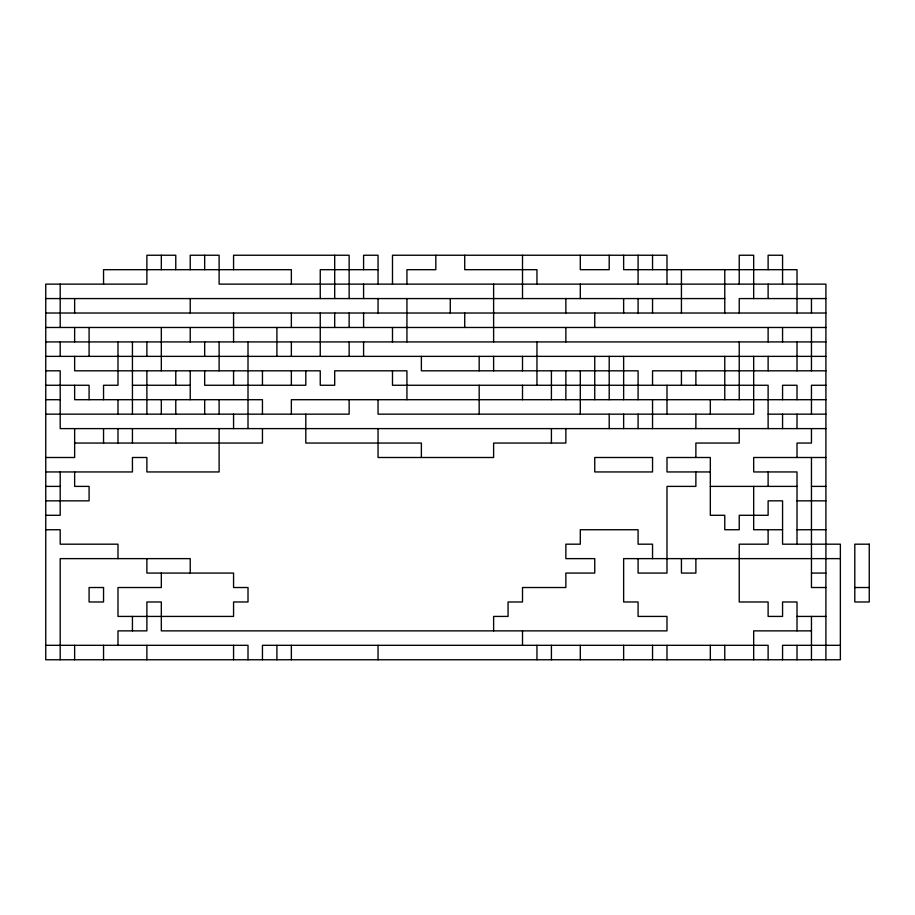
<?xml version="1.0" encoding="UTF-8"?>
<svg xmlns="http://www.w3.org/2000/svg" width="915" height="915" viewBox="0 0 915 915"><rect width="100%" height="100%" fill="white"/><g stroke="black" fill="none" stroke-linecap="round" stroke-linejoin="round"><path stroke-width="1.37" d="M378.044 269.685L320.25 269.685L320.25 298.576M45.75 298.576L724.771 298.576M825.913 298.576L739.229 298.576L739.229 313.022M45.75 313.022L825.913 313.022M45.75 327.478L825.913 327.478M45.75 341.924L825.913 341.924M45.75 356.37L825.913 356.37M45.75 370.815L60.196 370.815L60.196 428.609L825.913 428.609M825.913 370.815L652.544 370.815L652.544 385.261M45.75 385.261L89.087 385.261L89.087 399.706M132.435 385.261L190.228 385.261M825.913 385.261L811.456 385.261L811.456 414.163M45.75 399.706L60.196 399.706M825.913 399.706L291.359 399.706L291.359 414.163M45.75 414.163L349.141 414.163L349.141 399.706M768.12 414.163L825.913 414.163M74.641 443.054L262.456 443.054L262.456 428.609M45.75 457.5L74.641 457.5L74.641 428.609M825.913 457.5L753.674 457.5L753.674 471.946L797.011 471.946L797.011 544.185M45.75 471.946L132.435 471.946L132.435 457.5L146.88 457.5L146.88 471.946L219.12 471.946L219.12 428.609M710.326 471.946L666.989 471.946L666.989 457.5L710.326 457.5L710.326 515.294L724.771 515.294L724.771 529.739L739.229 529.739L739.229 515.294L768.12 515.294L768.12 500.837L782.565 500.837L782.565 544.185L840.359 544.185L840.359 659.761L45.75 659.761L45.75 284.13L146.88 284.13L146.88 255.239L175.772 255.239L175.772 269.685M45.75 486.391L60.196 486.391M710.326 486.391L797.011 486.391M811.456 486.391L825.913 486.391M45.75 500.837L89.087 500.837L89.087 486.391L74.641 486.391L74.641 471.946M797.011 500.837L825.913 500.837M45.75 515.294L60.196 515.294L60.196 471.946M45.75 529.739L60.196 529.739L60.196 544.185L117.989 544.185L117.989 558.63M782.565 529.739L753.674 529.739L753.674 486.391M797.011 529.739L825.913 529.739M840.359 558.63L623.641 558.63L623.641 601.979L638.087 601.979L638.087 616.424L666.989 616.424L666.989 630.87L161.326 630.87L161.326 601.979L146.88 601.979L146.88 630.87L117.989 630.87L117.989 645.315M811.456 573.076L825.913 573.076M825.913 587.521L811.456 587.521L811.456 457.5M854.804 587.521L869.25 587.521M797.011 616.424L825.913 616.424M811.456 630.87L753.674 630.87L753.674 659.761M45.75 645.315L248.011 645.315L248.011 659.761M840.359 645.315L782.565 645.315L782.565 659.761M825.913 659.761L825.913 284.13L219.12 284.13L219.12 255.239L190.228 255.239L190.228 269.685M811.456 298.576L811.456 313.022M811.456 327.478L811.456 370.815M811.456 428.609L811.456 443.054L797.011 443.054L797.011 457.5M811.456 616.424L811.456 659.761M797.011 313.022L797.011 269.685L623.641 269.685L623.641 255.239M797.011 341.924L797.011 370.815M797.011 399.706L797.011 385.261L782.565 385.261L782.565 399.706M797.011 414.163L797.011 428.609M797.011 630.87L797.011 601.979L782.565 601.979L782.565 616.424L768.12 616.424L768.12 601.979L739.229 601.979L739.229 544.185L768.12 544.185L768.12 529.739M797.011 645.315L797.011 659.761M782.565 284.13L782.565 255.239L768.12 255.239L768.12 269.685M782.565 327.478L782.565 341.924M782.565 414.163L782.565 428.609M768.12 284.13L768.12 298.576M768.12 327.478L768.12 341.924M768.12 356.37L768.12 370.815M768.12 428.609L768.12 385.261L392.489 385.261L392.489 370.815M768.12 471.946L768.12 486.391M768.12 659.761L768.12 645.315L262.456 645.315L262.456 659.761M753.674 298.576L753.674 255.239L739.229 255.239L739.229 284.13M753.674 356.37L753.674 414.163L378.044 414.163L378.044 399.706M739.229 341.924L739.229 399.706M739.229 428.609L739.229 443.054L695.88 443.054L695.88 457.5M724.771 269.685L724.771 313.022M724.771 356.37L724.771 399.706M724.771 645.315L724.771 659.761M710.326 399.706L710.326 414.163M710.326 645.315L710.326 659.761M695.88 370.815L695.88 385.261M695.88 414.163L695.88 428.609M695.88 471.946L695.88 486.391L666.989 486.391L666.989 573.076L638.087 573.076L638.087 558.63M695.88 558.63L695.88 573.076L681.435 573.076L681.435 558.63M681.435 269.685L681.435 313.022M681.435 370.815L681.435 385.261M666.989 284.13L666.989 255.239L392.489 255.239L392.489 284.13M666.989 385.261L666.989 414.163M666.989 645.315L666.989 659.761M652.544 255.239L652.544 269.685M652.544 298.576L652.544 313.022M652.544 399.706L652.544 428.609M652.544 558.63L652.544 544.185L638.087 544.185L638.087 529.739L580.304 529.739L580.304 544.185L565.859 544.185L565.859 558.63L594.75 558.63L594.75 573.076L565.859 573.076L565.859 587.521L522.511 587.521L522.511 601.979L508.065 601.979L508.065 616.424L493.62 616.424L493.62 630.87M652.544 645.315L652.544 659.761M638.087 255.239L638.087 284.13M638.087 298.576L638.087 313.022M638.087 399.706L638.087 370.815L421.38 370.815L421.38 356.37M638.087 414.163L638.087 428.609M623.641 298.576L623.641 313.022M623.641 356.37L623.641 399.706M623.641 414.163L623.641 428.609M623.641 645.315L623.641 659.761M609.196 255.239L609.196 269.685L580.304 269.685L580.304 255.239M609.196 356.37L609.196 399.706M609.196 414.163L609.196 428.609M594.75 313.022L594.75 327.478M594.75 356.37L594.75 399.706M580.304 284.13L580.304 298.576M580.304 370.815L580.304 414.163M580.304 645.315L580.304 659.761M565.859 298.576L565.859 313.022M565.859 327.478L565.859 341.924M565.859 370.815L565.859 399.706M565.859 428.609L565.859 443.054L493.62 443.054L493.62 457.5L378.044 457.5L378.044 428.609M551.413 370.815L551.413 399.706M551.413 428.609L551.413 443.054M551.413 645.315L551.413 659.761M536.956 284.13L536.956 269.685L464.728 269.685L464.728 255.239M536.956 341.924L536.956 385.261M536.956 645.315L536.956 659.761M522.511 255.239L522.511 298.576M522.511 356.37L522.511 370.815M522.511 385.261L522.511 399.706M522.511 630.87L522.511 645.315M493.62 284.13L493.62 341.924M493.62 356.37L493.62 370.815M479.174 356.37L479.174 370.815M479.174 385.261L479.174 414.163M464.728 313.022L464.728 327.478M450.272 298.576L450.272 313.022M435.826 255.239L435.826 269.685L406.935 269.685L406.935 284.13M421.38 457.5L421.38 443.054L305.804 443.054L305.804 414.163M406.935 298.576L406.935 341.924M406.935 399.706L406.935 370.815L334.696 370.815L334.696 385.261L320.25 385.261L320.25 370.815L74.641 370.815L74.641 356.37M392.489 327.478L392.489 341.924M378.044 284.13L378.044 255.239L363.587 255.239L363.587 269.685M378.044 298.576L378.044 313.022M378.044 645.315L378.044 659.761M363.587 284.13L363.587 298.576M363.587 313.022L363.587 327.478M363.587 341.924L363.587 356.37M349.141 298.576L349.141 255.239L233.565 255.239L233.565 269.685M349.141 313.022L349.141 327.478M349.141 341.924L349.141 356.37M334.696 255.239L334.696 298.576M334.696 313.022L334.696 327.478M320.25 313.022L320.25 356.37M305.804 370.815L305.804 385.261L204.674 385.261L204.674 370.815M291.359 284.13L291.359 269.685L103.544 269.685L103.544 284.13M291.359 313.022L291.359 327.478M291.359 341.924L291.359 356.37M291.359 370.815L291.359 385.261M291.359 645.315L291.359 659.761M276.913 327.478L276.913 356.37M276.913 645.315L276.913 659.761M262.456 370.815L262.456 385.261M262.456 414.163L262.456 399.706L74.641 399.706L74.641 385.261M248.011 341.924L248.011 428.609M233.565 313.022L233.565 341.924M233.565 370.815L233.565 385.261M233.565 414.163L233.565 428.609M233.565 645.315L233.565 659.761M219.12 341.924L219.12 370.815M219.12 399.706L219.12 414.163M204.674 255.239L204.674 269.685M204.674 341.924L204.674 356.37M204.674 399.706L204.674 414.163M190.228 298.576L190.228 313.022M190.228 327.478L190.228 341.924M190.228 370.815L190.228 399.706M190.228 573.076L190.228 558.63L60.196 558.63L60.196 659.761M175.772 370.815L175.772 385.261M175.772 399.706L175.772 414.163M175.772 428.609L175.772 443.054M161.326 255.239L161.326 269.685M161.326 327.478L161.326 370.815M161.326 399.706L161.326 414.163M161.326 573.076L161.326 587.521L117.989 587.521L117.989 616.424L233.565 616.424L233.565 601.979L248.011 601.979L248.011 587.521L233.565 587.521L233.565 573.076L146.88 573.076L146.88 558.63M146.88 341.924L146.88 356.37M146.88 370.815L146.88 414.163M146.88 645.315L146.88 659.761M132.435 341.924L132.435 414.163M132.435 428.609L132.435 443.054M132.435 616.424L132.435 630.87M117.989 341.924L117.989 385.261L103.544 385.261L103.544 399.706M117.989 399.706L117.989 414.163M117.989 428.609L117.989 443.054M103.544 428.609L103.544 443.054M103.544 645.315L103.544 659.761M89.087 327.478L89.087 356.37M74.641 298.576L74.641 313.022M74.641 327.478L74.641 341.924M74.641 645.315L74.641 659.761M60.196 284.13L60.196 327.478M60.196 341.924L60.196 356.37M652.544 457.5L594.75 457.5L594.75 471.946L652.544 471.946L652.544 457.5M869.25 544.185L854.804 544.185L854.804 601.979L869.25 601.979L869.25 544.185M103.544 587.521L89.087 587.521L89.087 601.979L103.544 601.979L103.544 587.521"/></g></svg>
